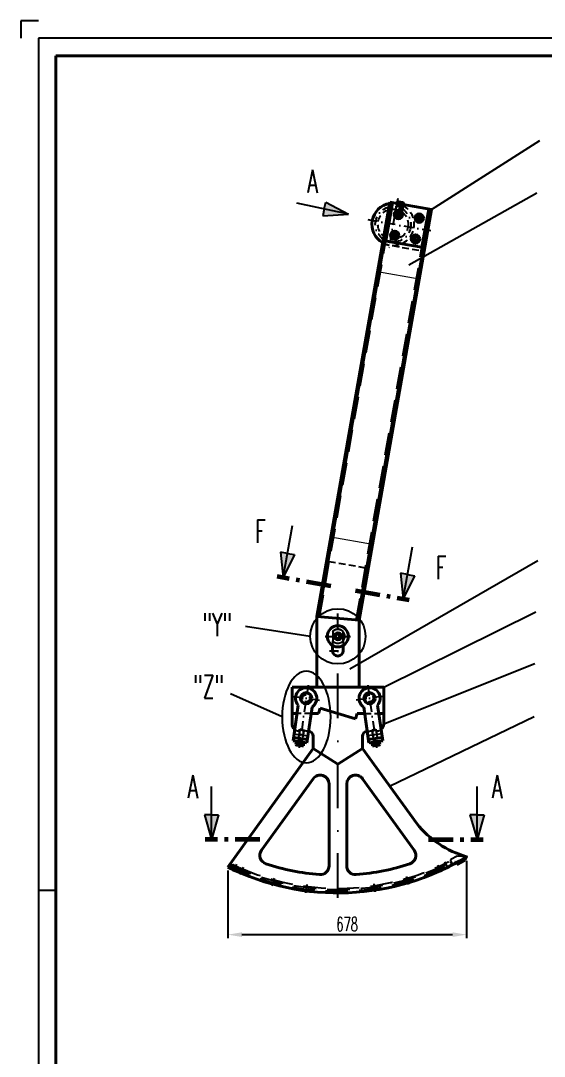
# Model space of a CAD drawing. Extents: x -2850 to -1661, y 5788 to 6629.
# Drawn here: x -2850.4 to -2701.8, y 6334.7 to 6628.8 of the extents above; entities that cross this region are included whole.
import ezdxf

# ---------------------------------------------------------------- set-up
doc = ezdxf.new("R2010")
doc.units = 0
doc.linetypes.add('STRICHPUNKT', pattern=[25.4, 12.7, -6.35, 0, -6.35])
doc.linetypes.add('VERDECKT', pattern=[9.525, 6.35, -3.175])
doc.layers.get('Defpoints').update_dxf_attribs({"linetype": 'CONTINUOUS'})
for name, color, linetype, lineweight in [('ACHSE', 150, 'STRICHPUNKT', 25), ('BEM', 6, 'CONTINUOUS', 25), ('SCHNITT', 1, 'STRICHPUNKT', 60), ('SCHRAFFUR', 252, 'CONTINUOUS', 13), ('TEXT_7', 1, 'CONTINUOUS', 60), ('VERDECKT', 2, 'VERDECKT', 25), ('VOLL_03', 6, 'CONTINUOUS', 25), ('VOLL_05', 7, 'CONTINUOUS', 40)]:
    doc.layers.add(name, color=color, linetype=linetype, lineweight=lineweight)
doc.layers.add('UMRISS05', color=3, linetype='CONTINUOUS')
doc.styles.add('ROMANS', font='romans.shx', dxfattribs={"width": 0.6, "height": 80})
doc.styles.get("Standard").update_dxf_attribs({"font": 'romans.shx', "width": 0.6})
doc.dimstyles.get("Standard").update_dxf_attribs({"dimtxt": 4, "dimasz": 4, "dimexe": 1, "dimexo": 1, "dimgap": 1, "dimtad": 1, "dimdsep": 46, "dimtxsty": 'Standard', "dimcen": 0, "dimclrd": 256, "dimclre": 256, "dimclrt": 256, "dimazin": 0, "dimtfac": 1, "dimtmove": 0, "dimatfit": 3, "dimfxl": 0, "dimtolj": 1, "dimtzin": 0, "dimarcsym": 0})

# ---------------------------------------------------------------- blocks, each defined once
blk = doc.blocks.new('*D146')
at = {"layer": 'BEM', "lineweight": -2}
for p, q in [((-2723.84, 6390.22), (-2723.84, 6368.23)), ((-2791.63, 6387.43), (-2791.63, 6368.23)), ((-2787.63, 6369.23), (-2727.84, 6369.23))]:
    blk.add_line(p, q, dxfattribs=at)
at = {"layer": 'BEM'}
for points in [[(-2787.63, 6369.89), (-2787.63, 6368.56), (-2791.63, 6369.23)], [(-2727.84, 6369.89), (-2727.84, 6368.56), (-2723.84, 6369.23)]]:
    blk.add_solid(points, dxfattribs=at)
at = {"layer": 'Defpoints', "color": 0}
for p in [(-2723.84, 6391.22), (-2791.63, 6388.43), (-2723.84, 6369.23)]:
    blk.add_point(p, dxfattribs=at)
at = {"layer": 'BEM', "insert": (-2757.74, 6372.23), "char_height": 4, "attachment_point": 5}
blk.add_mtext('\\A1;678', dxfattribs=at)

msp = doc.modelspace()

# ---------------------------------------------------------------- linework, layer by layer
at = {"layer": 'ACHSE', "ltscale": 0.2}
for p, q in [((-2743.4065, 6578.3449), (-2745.9979, 6563.6484)), ((-2743.5736, 6576.1869), (-2742.0308, 6575.9144)), ((-2743.4453, 6572.3663), (-2742.9476, 6575.1886)), ((-2742.9123, 6575.3863), (-2742.6788, 6576.7085)), ((-2733.955, 6569.1016), (-2752.0505, 6572.2924)), ((-2744.6076, 6574.0263), (-2741.7853, 6573.5286)), ((-2738.6988, 6572.9844), (-2735.8764, 6572.4867)), ((-2737.5364, 6571.3244), (-2737.0388, 6574.1467)), ((-2744.4872, 6566.4574), (-2743.9895, 6569.2798)), ((-2745.6495, 6568.1174), (-2742.8272, 6567.6198)), ((-2739.7407, 6567.0755), (-2736.9183, 6566.5779)), ((-2738.5783, 6565.4155), (-2738.0807, 6568.2379)), ((-2763.9406, 6453.9594), (-2756.8212, 6453.9594)), ((-2762.7782, 6449.8594), (-2757.9836, 6449.8594)), ((-2768.8524, 6440.1305), (-2771.3634, 6422.2542)), ((-2751.9093, 6440.1305), (-2749.3984, 6422.2542)), ((-2773.1431, 6436.8967), (-2765.6186, 6435.8398)), ((-2747.6186, 6436.8967), (-2755.1431, 6435.8398))]:
    msp.add_line(p, q, dxfattribs=at)
at = {"layer": 'ACHSE'}
for p, q in [((-2760.3809, 6379.6752), (-2760.3809, 6460.4779)), ((-2789.1509, 6389.2336), (-2790.1731, 6387.1725)), ((-2730.123, 6389.9479), (-2729.0504, 6387.9125)), ((-2787.2617, 6388.3892), (-2788.1992, 6386.2887)), ((-2732.1119, 6389.003), (-2731.0378, 6386.965)), ((-2778.9839, 6383.067), (-2778.377, 6385.2855)), ((-2769.4242, 6381.1507), (-2769.1292, 6383.4317)), ((-2749.7727, 6381.371), (-2750.1188, 6383.6448)), ((-2740.2778, 6383.4953), (-2740.9336, 6385.6998))]:
    msp.add_line(p, q, dxfattribs=at)
at = {"layer": 'ACHSE', "ltscale": 0.2}
msp.add_circle((-2744.7022, 6570.9967), 5.05, dxfattribs=at)
at = {"layer": 'BEM'}
for p, q in [((-2733.8122, 6575.169), (-2703.093, 6594.8073)), ((-2740.2817, 6559.4868), (-2703.8694, 6579.9028)), ((-2756.9837, 6444.7526), (-2703.6373, 6475.5289)), ((-2747.3809, 6439.5683), (-2704.2081, 6460.9174)), ((-2768.2301, 6453.9594), (-2786.6201, 6456.7969)), ((-2747.3809, 6429.0683), (-2704.4987, 6446.2062)), ((-2776.1851, 6431.0514), (-2790.8699, 6437.6757)), ((-2745.6951, 6411.4348), (-2704.6563, 6431.2357))]:
    msp.add_line(p, q, dxfattribs=at)
msp.add_circle((-2760.3809, 6453.9594), 7.8492, dxfattribs=at)
at = {"layer": 'BEM', "extrusion": (0, 0, -1)}
msp.add_ellipse((-2769.2987, 6431.0514), major_axis=(0, 13.0081), ratio=0.52939783, dxfattribs=at)
at = {"layer": 'SCHNITT'}
for p, q in [((-2774.1792, 6470.3225), (-2777.626, 6470.9303)), ((-2771.2248, 6469.8016), (-2772.2096, 6469.9752)), ((-2762.3615, 6468.2388), (-2769.2551, 6469.4543)), ((-2755.3747, 6467.0068), (-2748.4811, 6465.7913)), ((-2746.5114, 6465.444), (-2745.5266, 6465.2703)), ((-2743.557, 6464.923), (-2740.1102, 6464.3153)), ((-2794.5195, 6396.2974), (-2798.0195, 6396.2974)), ((-2791.5195, 6396.2974), (-2792.5195, 6396.2974)), ((-2782.5195, 6396.2974), (-2789.5195, 6396.2974)), ((-2734.6438, 6396.2974), (-2727.6438, 6396.2974)), ((-2725.6438, 6396.2974), (-2724.6438, 6396.2974)), ((-2722.6438, 6396.2974), (-2719.1438, 6396.2974))]:
    msp.add_line(p, q, dxfattribs=at)
at = {"layer": 'SCHRAFFUR'}
for p, q in [((-2749.1029, 6557.5567), (-2737.2852, 6555.4729)), ((-2762.387, 6482.2189), (-2750.5693, 6480.1351))]:
    msp.add_line(p, q, dxfattribs=at)
at = {"layer": 'UMRISS05'}
for p, q in [((-2764.2361, 6575.3472), (-2763.8205, 6577.3035)), ((-2763.8205, 6577.3035), (-2757.3889, 6573.8926)), ((-2757.3889, 6573.8926), (-2772.0615, 6577.0096)), ((-2764.2361, 6575.3472), (-2764.6517, 6573.3908)), ((-2764.6517, 6573.3908), (-2757.3889, 6573.8926)), ((-2775.9026, 6470.6264), (-2773.2979, 6485.3985)), ((-2774.6871, 6477.5201), (-2776.6567, 6477.8674)), ((-2776.6567, 6477.8674), (-2775.9026, 6470.6264)), ((-2774.6871, 6477.5201), (-2772.7174, 6477.1728)), ((-2741.8336, 6464.6191), (-2739.2289, 6479.3913)), ((-2772.7174, 6477.1728), (-2775.9026, 6470.6264)), ((-2742.5877, 6471.8601), (-2741.8336, 6464.6191)), ((-2740.6181, 6471.5128), (-2742.5877, 6471.8601)), ((-2740.6181, 6471.5128), (-2738.6484, 6471.1655)), ((-2738.6484, 6471.1655), (-2741.8336, 6464.6191)), ((-2796.2695, 6396.2974), (-2796.2695, 6411.2974)), ((-2720.8938, 6396.2974), (-2720.8938, 6411.2974)), ((-2798.2695, 6403.2974), (-2796.2695, 6396.2974)), ((-2796.2695, 6403.2974), (-2798.2695, 6403.2974)), ((-2794.2695, 6403.2974), (-2796.2695, 6396.2974)), ((-2796.2695, 6403.2974), (-2794.2695, 6403.2974)), ((-2722.8938, 6403.2974), (-2720.8938, 6396.2974)), ((-2720.8938, 6403.2974), (-2722.8938, 6403.2974)), ((-2718.8938, 6403.2974), (-2720.8938, 6396.2974)), ((-2720.8938, 6403.2974), (-2718.8938, 6403.2974))]:
    msp.add_line(p, q, dxfattribs=at)
for points in [[(-2764.6517, 6573.3908), (-2763.8205, 6577.3035), (-2757.3889, 6573.8926)], [(-2772.7174, 6477.1728), (-2776.6567, 6477.8674), (-2775.9026, 6470.6264)], [(-2742.5877, 6471.8601), (-2738.6484, 6471.1655), (-2741.8336, 6464.6191)], [(-2794.2695, 6403.2974), (-2798.2695, 6403.2974), (-2796.2695, 6396.2974)], [(-2722.8938, 6403.2974), (-2718.8938, 6403.2974), (-2720.8938, 6396.2974)]]:
    msp.add_solid(points, dxfattribs=at)
at = {"layer": 'VERDECKT', "ltscale": 0.3}
for p, q in [((-2744.2943, 6573.3113), (-2743.9464, 6575.2808)), ((-2743.6521, 6576.947), (-2743.9464, 6575.2808)), ((-2742.3247, 6572.9634), (-2741.9769, 6574.9329)), ((-2741.9769, 6574.9329), (-2741.6826, 6576.5992)), ((-2742.9041, 6572.558), (-2743.8888, 6572.7319)), ((-2747.7137, 6565.4351), (-2735.896, 6563.3513)), ((-2752.5762, 6473.3605), (-2762.8182, 6475.1665)), ((-2767.9652, 6432.0683), (-2772.0045, 6432.0683)), ((-2752.7965, 6432.0683), (-2748.7573, 6432.0683)), ((-2771.2567, 6427.3276), (-2771.7138, 6424.0733)), ((-2771.132, 6427.4215), (-2771.6015, 6424.079)), ((-2771.3818, 6427.0683), (-2771.2385, 6427.5843)), ((-2771.2567, 6427.3276), (-2771.132, 6427.4215)), ((-2770.0683, 6427.1607), (-2771.2567, 6427.3276)), ((-2769.3809, 6427.0683), (-2771.2385, 6427.5843)), ((-2771.132, 6427.4215), (-2770.1623, 6427.2853)), ((-2770.1623, 6427.2853), (-2770.6318, 6423.9428)), ((-2770.0683, 6427.1607), (-2770.1623, 6427.2853)), ((-2751.3809, 6427.0683), (-2749.5233, 6427.5843)), ((-2750.6935, 6427.1607), (-2749.5051, 6427.3276)), ((-2750.6935, 6427.1607), (-2750.5995, 6427.2853)), ((-2749.6298, 6427.4215), (-2750.5995, 6427.2853)), ((-2750.5995, 6427.2853), (-2750.13, 6423.9428)), ((-2749.5051, 6427.3276), (-2749.6298, 6427.4215)), ((-2749.6298, 6427.4215), (-2749.1603, 6424.079)), ((-2749.38, 6427.0683), (-2749.5233, 6427.5843)), ((-2749.5051, 6427.3276), (-2749.048, 6424.0733)), ((-2772.822, 6426.2485), (-2768.8608, 6425.6922)), ((-2770.0683, 6427.1607), (-2770.5254, 6423.9063)), ((-2768.8809, 6427.0683), (-2769.3809, 6427.0683)), ((-2747.9398, 6426.2485), (-2751.9009, 6425.6922)), ((-2751.8809, 6427.0683), (-2751.3809, 6427.0683)), ((-2750.6935, 6427.1607), (-2750.2363, 6423.9063)), ((-2771.7108, 6424.0943), (-2770.5225, 6423.9274)), ((-2749.051, 6424.0943), (-2750.2393, 6423.9274))]:
    msp.add_line(p, q, dxfattribs=at)
at = {"layer": 'VERDECKT'}
for p, q in [((-2765.5809, 6459.4983), (-2746.7522, 6566.281)), ((-2755.1809, 6458.5884), (-2736.5102, 6564.4751)), ((-2761.7809, 6455.3168), (-2761.7809, 6452.602)), ((-2758.9809, 6455.3168), (-2758.9809, 6452.602)), ((-2761.8809, 6452.6365), (-2761.8809, 6451.3613)), ((-2758.8809, 6452.6365), (-2758.8809, 6451.3613)), ((-2790.8594, 6389.1647), (-2791.0817, 6388.7165)), ((-2790.2768, 6389.2142), (-2790.4101, 6388.9454)), ((-2730.7897, 6389.0679), (-2730.6497, 6388.8023)), ((-2728.9969, 6389.9558), (-2728.857, 6389.6904)), ((-2728.413, 6389.9205), (-2728.1798, 6389.4778)), ((-2728.3791, 6390.2847), (-2728.0029, 6389.571)), ((-2726.548, 6391.4758), (-2728.2954, 6390.5549)), ((-2728.2686, 6389.4319), (-2728.2682, 6389.4312)), ((-2727.1214, 6390.0432), (-2726.8883, 6389.6009)), ((-2723.9232, 6391.3744), (-2726.548, 6391.4758)), ((-2788.463, 6388.3699), (-2788.5964, 6388.101)), ((-2788.3816, 6388.3335), (-2788.5039, 6388.0596)), ((-2730.9704, 6388.9819), (-2730.8266, 6388.709)), ((-2775.2809, 6384.0035), (-2775.346, 6383.7107)), ((-2745.4809, 6384.0035), (-2745.4158, 6383.7107))]:
    msp.add_line(p, q, dxfattribs=at)
at = {"layer": 'VERDECKT', "ltscale": 0.3}
for centre, radius in [((-2744.7022, 6570.9967), 4.3), ((-2743.1964, 6573.7774), 0.7824), ((-2743.1964, 6573.7774), 0.65), ((-2743.1964, 6573.7774), 0.6), ((-2737.2876, 6572.7356), 0.7824), ((-2737.2876, 6572.7356), 0.65), ((-2737.2876, 6572.7356), 0.6), ((-2744.2383, 6567.8686), 0.7824), ((-2744.2383, 6567.8686), 0.65), ((-2744.2383, 6567.8686), 0.6), ((-2738.3295, 6566.8267), 0.7824), ((-2738.3295, 6566.8267), 0.65), ((-2738.3295, 6566.8267), 0.6), ((-2769.3809, 6436.3683), 1), ((-2751.3809, 6436.3683), 1)]:
    msp.add_circle(centre, radius, dxfattribs=at)
at = {"layer": 'VERDECKT'}
for radius in [0.7, 0.5]:
    msp.add_circle((-2760.3809, 6453.9594), radius, dxfattribs=at)
at = {"layer": 'VERDECKT', "ltscale": 0.3}
for centre, radius, start, end in [((-2744.7022, 6570.9967), 6, 240.528779, 99.471221), ((-2743.2335, 6576.4423), 0.5, 120.165245, 169.984022), ((-2742.2488, 6576.2684), 0.5, 349.984022, 39.884327), ((-2743.8019, 6573.2243), 0.5, 169.984022, 259.984022), ((-2743.1964, 6573.7774), 0.493, 75, 345), ((-2742.8171, 6573.0504), 0.5, 259.984022, 349.984022), ((-2737.2876, 6572.7356), 0.493, 75, 345), ((-2744.2383, 6567.8686), 0.493, 75, 345), ((-2738.3295, 6566.8267), 0.493, 75, 345), ((-2771.3809, 6429.0683), 2, 230.844861, 270), ((-2749.3809, 6429.0683), 2, 270, 309.155139), ((-2768.8809, 6425.5683), 1.5, 81.904412, 90), ((-2751.8809, 6425.5683), 1.5, 90, 98.095588)]:
    msp.add_arc(centre, radius, start, end, dxfattribs=at)
at = {"layer": 'VERDECKT'}
for centre, radius, start, end in [((-2760.3809, 6453.9594), 2, 318.590378, 221.409622), ((-2760.3809, 6453.9594), 1.95, 44.114619, 135.885381), ((-2760.3809, 6453.9594), 0.408, 195, 105), ((-2760.3809, 6453.9594), 1.95, 224.114619, 315.885381), ((-2760.3809, 6451.0683), 69.5, 243.552299, 298.590981), ((-2760.3809, 6451.0683), 69, 243.786434, 297.600395), ((-2760.3809, 6451.0683), 68.7, 244.204169, 245.872738), ((-2760.3809, 6451.0683), 68.7, 295.513973, 297.182559), ((-2728.2021, 6390.378), 0.2, 117.789288, 207.789288), ((-2760.3809, 6451.0683), 68.7, 245.947118, 295.347032)]:
    msp.add_arc(centre, radius, start, end, dxfattribs=at)
at = {"layer": 'VERDECKT', "ltscale": 0.3, "extrusion": (0, 0, -1)}
msp.add_ellipse((-2742.7952, 6576.0494), major_axis=(0.5909, -0.1044), ratio=0.70710678, dxfattribs=at)
msp.add_ellipse((-2742.7218, 6576.4652), major_axis=(0.5909, -0.1044), ratio=0.70710678, start_param=0.52084029, end_param=2.62075236, dxfattribs=at)
at = {"layer": 'VOLL_03', "ltscale": 0.8}
for p, q in [((-2850.3783, 6628.8285), (-2850.3783, 6623.8285)), ((-2845.3783, 6628.8285), (-2850.3783, 6628.8285)), ((-1666.3783, 6623.8285), (-2845.3783, 6623.8285)), ((-2845.3783, 6623.8285), (-2845.3783, 5792.8285))]:
    msp.add_line(p, q, dxfattribs=at)
at = {"layer": 'VOLL_03'}
for p, q in [((-2771.6015, 6424.079), (-2771.6155, 6424.0594)), ((-2770.6318, 6423.9428), (-2770.6237, 6423.9201)), ((-2750.13, 6423.9428), (-2750.138, 6423.9201)), ((-2749.1603, 6424.079), (-2749.1463, 6424.0594)), ((-2845.3783, 6381.8285), (-2840.3783, 6381.8285))]:
    msp.add_line(p, q, dxfattribs=at)
at = {"layer": 'VOLL_05', "ltscale": 0.8}
for p, q in [((-1671.3783, 6618.8285), (-2840.3783, 6618.8285)), ((-2840.3783, 6618.8285), (-2840.3783, 5797.8285))]:
    msp.add_line(p, q, dxfattribs=at)
at = {"layer": 'VOLL_05'}
for p, q in [((-2743.0728, 6577.3525), (-2742.088, 6577.1785)), ((-2766.3809, 6459.5683), (-2745.6299, 6577.2528)), ((-2754.3809, 6458.5184), (-2733.8122, 6575.169)), ((-2746.7522, 6566.281), (-2744.8421, 6577.1139)), ((-2745.6299, 6577.2528), (-2733.8122, 6575.169)), ((-2744.1464, 6574.3259), (-2743.1964, 6574.8744)), ((-2742.2464, 6574.3259), (-2743.1964, 6574.8744)), ((-2743.1466, 6576.9347), (-2742.1618, 6576.7607)), ((-2736.5102, 6564.4751), (-2734.6001, 6575.308)), ((-2744.1464, 6574.3259), (-2744.1464, 6573.229)), ((-2744.1464, 6573.229), (-2743.1964, 6572.6805)), ((-2742.2464, 6573.229), (-2743.1964, 6572.6805)), ((-2742.2464, 6574.3259), (-2742.2464, 6573.229)), ((-2738.2376, 6573.284), (-2737.2876, 6573.8325)), ((-2738.2376, 6573.284), (-2738.2376, 6572.1871)), ((-2738.2376, 6572.1871), (-2737.2876, 6571.6386)), ((-2736.3376, 6573.284), (-2737.2876, 6573.8325)), ((-2736.3376, 6572.1871), (-2737.2876, 6571.6386)), ((-2736.3376, 6573.284), (-2736.3376, 6572.1871)), ((-2745.1883, 6568.4171), (-2744.2383, 6568.9656)), ((-2743.2883, 6568.4171), (-2744.2383, 6568.9656)), ((-2765.9809, 6459.5333), (-2747.1461, 6566.3505)), ((-2747.1461, 6566.3505), (-2736.1163, 6564.4056)), ((-2745.1883, 6568.4171), (-2745.1883, 6567.3201)), ((-2745.1883, 6567.3201), (-2744.2383, 6566.7716)), ((-2743.2883, 6567.3201), (-2744.2383, 6566.7716)), ((-2743.2883, 6568.4171), (-2743.2883, 6567.3201)), ((-2739.2795, 6567.3752), (-2738.3295, 6567.9237)), ((-2739.2795, 6567.3752), (-2739.2795, 6566.2782)), ((-2739.2795, 6566.2782), (-2738.3295, 6565.7297)), ((-2737.3795, 6567.3752), (-2738.3295, 6567.9237)), ((-2737.3795, 6566.2782), (-2738.3295, 6565.7297)), ((-2737.3795, 6567.3752), (-2737.3795, 6566.2782)), ((-2754.7748, 6458.5879), (-2736.1163, 6564.4056)), ((-2766.3809, 6459.5683), (-2754.3809, 6458.5184)), ((-2766.3809, 6439.5683), (-2766.3809, 6459.5683)), ((-2754.3809, 6439.5683), (-2754.3809, 6458.5184)), ((-2761.2309, 6454.4501), (-2760.3809, 6454.9409)), ((-2761.2309, 6454.4501), (-2761.2309, 6453.4686)), ((-2759.5309, 6454.4501), (-2760.3809, 6454.9409)), ((-2759.5309, 6454.4501), (-2759.5309, 6453.4686)), ((-2761.8809, 6449.8594), (-2761.8809, 6451.3613)), ((-2761.2309, 6453.4686), (-2760.3809, 6452.9779)), ((-2759.5309, 6453.4686), (-2760.3809, 6452.9779)), ((-2758.8809, 6449.8594), (-2758.8809, 6451.3613)), ((-2773.3809, 6429.0683), (-2773.3809, 6439.5683)), ((-2773.3809, 6439.5683), (-2747.3809, 6439.5683)), ((-2747.3809, 6429.0683), (-2747.3809, 6439.5683)), ((-2771.6725, 6434.4321), (-2773.1001, 6424.268)), ((-2767.7114, 6433.8758), (-2769.139, 6423.7116)), ((-2765.8809, 6432.0683), (-2765.3809, 6433.5683)), ((-2755.3809, 6430.5683), (-2765.3809, 6433.5683)), ((-2753.0504, 6433.8758), (-2751.6227, 6423.7116)), ((-2749.0893, 6434.4321), (-2747.6616, 6424.268)), ((-2772.0045, 6432.0683), (-2773.3809, 6432.0683)), ((-2765.8809, 6432.0683), (-2767.9652, 6432.0683)), ((-2754.8809, 6432.0683), (-2755.3809, 6430.5683)), ((-2754.8809, 6432.0683), (-2752.7965, 6432.0683)), ((-2748.7573, 6432.0683), (-2747.3809, 6432.0683)), ((-2772.9611, 6425.2583), (-2768.9999, 6424.7019)), ((-2767.3809, 6422.1086), (-2767.3809, 6425.5683)), ((-2753.3809, 6422.1086), (-2753.3809, 6425.5683)), ((-2747.8007, 6425.2583), (-2751.7618, 6424.7019)), ((-2767.3809, 6422.1086), (-2791.6309, 6388.4309)), ((-2773.1001, 6424.268), (-2769.139, 6423.7116)), ((-2772.2425, 6423.8237), (-2772.3302, 6423.1993)), ((-2772.3079, 6424.1567), (-2772.3288, 6424.0082)), ((-2772.3288, 6424.0082), (-2772.2437, 6423.8952)), ((-2769.9521, 6423.6743), (-2772.3288, 6424.0082)), ((-2769.9313, 6423.8229), (-2772.3079, 6424.1567)), ((-2770.0651, 6423.5892), (-2772.2437, 6423.8952)), ((-2772.0163, 6423.7919), (-2772.2425, 6423.8237)), ((-2772.1791, 6423.8147), (-2770.0859, 6423.5207)), ((-2772.0718, 6423.0819), (-2770.4543, 6422.8547)), ((-2771.9234, 6423.8503), (-2771.9333, 6423.7802)), ((-2771.9234, 6423.8503), (-2770.3853, 6423.6342)), ((-2771.7034, 6423.7479), (-2771.7911, 6423.1236)), ((-2770.625, 6423.5965), (-2770.7127, 6422.9721)), ((-2770.3853, 6423.6342), (-2770.3951, 6423.5642)), ((-2770.2486, 6423.5436), (-2770.0859, 6423.5207)), ((-2770.0859, 6423.5207), (-2770.1736, 6422.8964)), ((-2770.0651, 6423.5892), (-2769.9521, 6423.6743)), ((-2769.9313, 6423.8229), (-2769.9521, 6423.6743)), ((-2767.3809, 6422.1086), (-2760.3809, 6417.6086)), ((-2760.3809, 6417.6086), (-2753.3809, 6422.1086)), ((-2753.3809, 6422.1086), (-2738.0093, 6400.761)), ((-2747.6616, 6424.268), (-2751.6227, 6423.7116)), ((-2750.8305, 6423.8229), (-2748.4538, 6424.1567)), ((-2750.8305, 6423.8229), (-2750.8096, 6423.6743)), ((-2750.8096, 6423.6743), (-2748.433, 6424.0082)), ((-2750.6967, 6423.5892), (-2750.8096, 6423.6743)), ((-2750.6967, 6423.5892), (-2748.5181, 6423.8952)), ((-2748.5827, 6423.8147), (-2750.6759, 6423.5207)), ((-2750.5131, 6423.5436), (-2750.6759, 6423.5207)), ((-2750.6759, 6423.5207), (-2750.5882, 6422.8964)), ((-2748.8383, 6423.8503), (-2750.3765, 6423.6342)), ((-2750.3765, 6423.6342), (-2750.3666, 6423.5642)), ((-2748.69, 6423.0819), (-2750.3074, 6422.8547)), ((-2750.1367, 6423.5965), (-2750.049, 6422.9721)), ((-2749.0584, 6423.7479), (-2748.9707, 6423.1236)), ((-2748.8383, 6423.8503), (-2748.8285, 6423.7802)), ((-2748.7454, 6423.7919), (-2748.5192, 6423.8237)), ((-2748.5192, 6423.8237), (-2748.4315, 6423.1993)), ((-2748.433, 6424.0082), (-2748.5181, 6423.8952)), ((-2748.4538, 6424.1567), (-2748.433, 6424.0082)), ((-2767.4097, 6413.512), (-2782.0411, 6393.1923)), ((-2753.3521, 6413.512), (-2738.7207, 6393.1923)), ((-2762.8809, 6388.7686), (-2762.8809, 6412.0511)), ((-2762.8809, 6388.7686), (-2762.8809, 6412.0511)), ((-2757.8809, 6388.7686), (-2757.8809, 6412.0511)), ((-2726.8883, 6389.6009), (-2726.6552, 6389.1586)), ((-2726.6552, 6389.1586), (-2724.3898, 6390.3524)), ((-2723.8424, 6391.2212), (-2724.3898, 6390.3524))]:
    msp.add_line(p, q, dxfattribs=at)
for centre, radius in [((-2743.1964, 6573.7774), 1.2), ((-2743.1964, 6573.7774), 1.1), ((-2743.1964, 6573.7774), 0.95), ((-2737.2876, 6572.7356), 1.2), ((-2737.2876, 6572.7356), 1.1), ((-2737.2876, 6572.7356), 0.95), ((-2744.2383, 6567.8686), 1.2), ((-2744.2383, 6567.8686), 1.1), ((-2744.2383, 6567.8686), 0.95), ((-2738.3295, 6566.8267), 1.2), ((-2738.3295, 6566.8267), 1.1), ((-2738.3295, 6566.8267), 0.95), ((-2760.3809, 6453.9594), 3), ((-2760.3809, 6453.9594), 1), ((-2760.3809, 6453.9594), 0.9), ((-2760.3809, 6453.9594), 0.85), ((-2769.3809, 6436.3683), 1.6), ((-2769.3809, 6436.3683), 1.5), ((-2751.3809, 6436.3683), 1.6), ((-2751.3809, 6436.3683), 1.5)]:
    msp.add_circle(centre, radius, dxfattribs=at)
for centre, radius, start, end in [((-2743.1598, 6576.8601), 0.5, 79.984022, 169.984022), ((-2744.7022, 6570.9967), 6, 99.471221, 240.528779), ((-2743.2335, 6576.4423), 0.5, 79.984022, 120.165245), ((-2742.2488, 6576.2684), 0.5, 39.884327, 79.984022), ((-2742.175, 6576.6861), 0.5, 349.984022, 79.984022), ((-2760.3809, 6449.8594), 1.5, 180, 0), ((-2769.3809, 6436.3683), 3, 303.814748, 220.194118), ((-2751.3809, 6436.3683), 3, 319.805882, 236.185252), ((-2771.3809, 6429.0683), 2, 180, 230.844861), ((-2749.3809, 6429.0683), 2, 309.155139, 0), ((-2771.3809, 6429.0683), 2, 269.973457, 270), ((-2768.8809, 6425.5683), 1.5, 0, 81.904412), ((-2751.8809, 6425.5683), 1.5, 98.095588, 180), ((-2749.3809, 6429.0683), 2, 270, 270.026543), ((-2772.002, 6423.5786), 0.5016, 229.137213, 294.871653), ((-2771.0007, 6424.836), 1.8861, 245.225783, 278.783083), ((-2770.3846, 6423.3514), 0.5016, 229.137213, 294.871653), ((-2750.3772, 6423.3514), 0.5016, 245.128347, 310.862787), ((-2749.761, 6424.836), 1.8861, 261.216917, 294.774217), ((-2748.7597, 6423.5786), 0.5016, 245.128347, 310.862787), ((-2765.3809, 6412.0511), 2.5, 0, 144.243809), ((-2755.3809, 6412.0511), 2.5, 35.756191, 180), ((-2715.9186, 6418.6704), 28.4385, 219.032501, 253.814513), ((-2780.0123, 6391.7315), 2.5, 144.243809, 251.693368), ((-2740.7495, 6391.7315), 2.5, 288.306632, 35.756191), ((-2760.3809, 6451.0683), 70, 243.485225, 301.46184), ((-2760.3809, 6451.0683), 65, 251.693368, 265.411434), ((-2760.3809, 6451.0683), 65, 274.588566, 288.306632), ((-2723.927, 6391.2745), 0.1, 327.789288, 87.789288), ((-2765.3809, 6388.7686), 2.5, 265.411434, 0), ((-2755.3809, 6388.7686), 2.5, 180, 274.588566)]:
    msp.add_arc(centre, radius, start, end, dxfattribs=at)

# ---------------------------------------------------------------- texts
at = {"layer": 'TEXT_7', "style": 'ROMANS', "width": 0.6}
for s, height, p in [('A', 6.5344, (-2769.1047, 6579.9218)), ('F', 6.5344, (-2783.8767, 6480.5466)), ('F', 6.5344, (-2732.6327, 6470.1951)), ('"Y"', 6.53441, (-2798.8205, 6454.0076)), ('"Z"', 6.53441, (-2801.4437, 6436.3973)), ('A', 6.5344, (-2803.0515, 6408.0269)), ('A', 6.5344, (-2716.6888, 6408.0269))]:
    msp.add_text(s, height=height, dxfattribs=at).set_placement(p)

# ---------------------------------------------------------------- dimensions: what is measured, and where the dimension line sits
at = {"layer": 'BEM'}
dim = msp.add_linear_dim(base=(-2723.8424, 6369.2276), p1=(-2791.6309, 6388.4309), p2=(-2723.8424, 6391.2212), text='678', dimstyle='Standard', override={"dimlfac": 10}, dxfattribs=at)
dim.commit()
dim.dimension.update_dxf_attribs({"geometry": '*D146', "text_midpoint": (-2757.7367, 6372.2276)})

doc.saveas('drawing.dxf')
